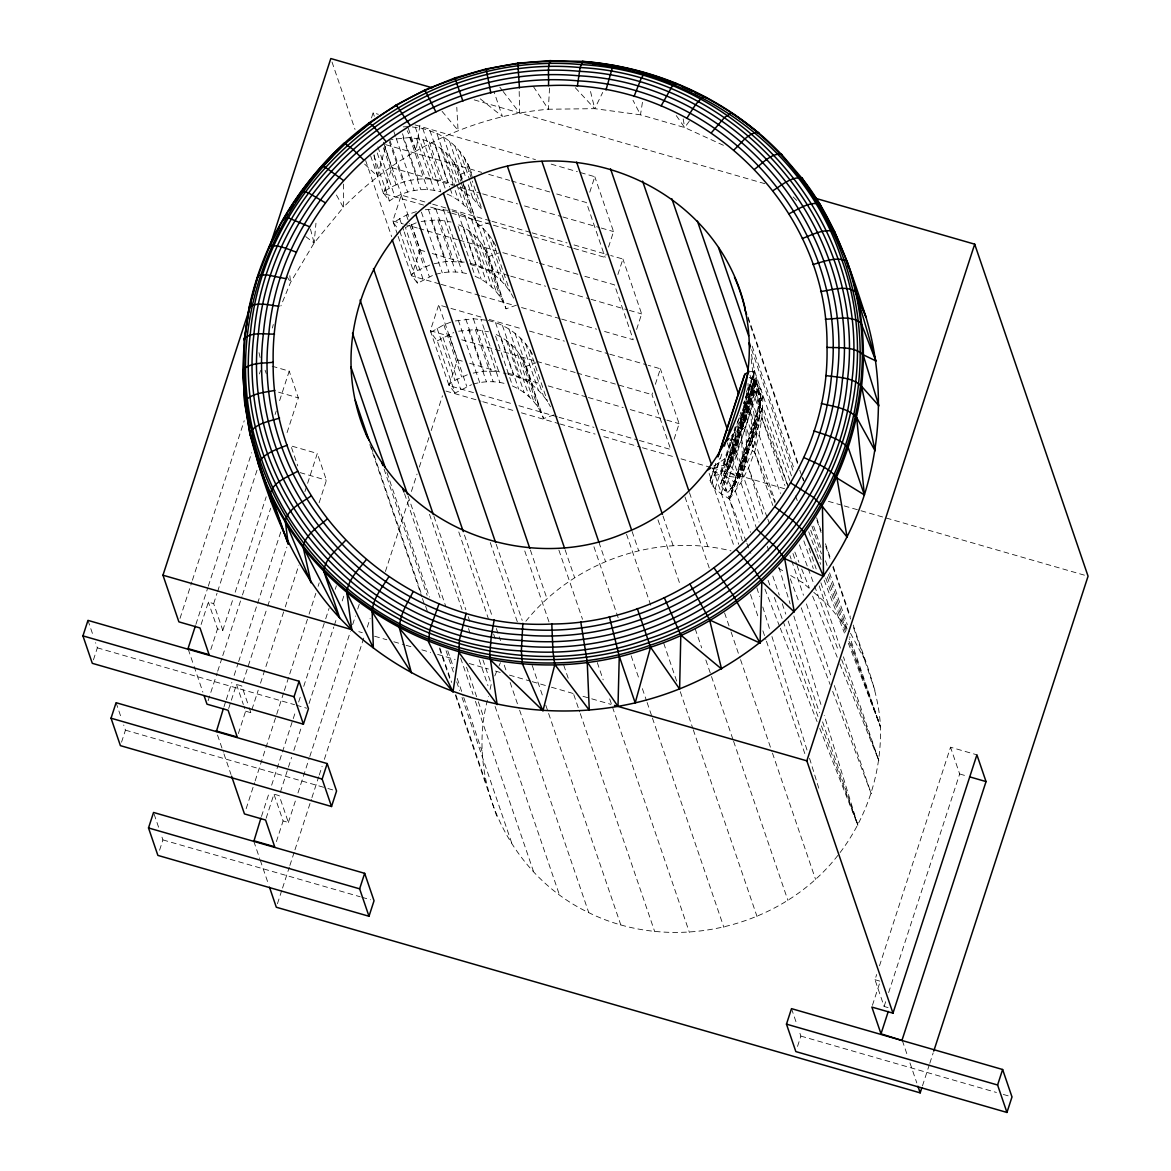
<?xml version="1.0" encoding="UTF-8"?>
<svg xmlns="http://www.w3.org/2000/svg" width="1171" height="1171" viewBox="0 0 1171 1171"><rect width="100%" height="100%" fill="white"/><g stroke="black" fill="none" stroke-linecap="round" stroke-linejoin="round"><path stroke-width="0.75" stroke-dasharray="5 3.75" d="M343.571 184.067L343.337 207.384L314.121 242.997L290.598 282.313L280.894 305.938M742.37 540.841L729.474 499.08L740.906 482.628L748.503 467.858L754.578 452.035L759.086 435.231L761.882 418.032L763.038 395.739L754.519 370.797L750.933 351.461M837.88 855.401C780.676 928.72 672.213 953.853 588.75 912.633C510.234 875.44 464.258 780.574 488.453 696.408M840.105 852.547C867.316 816.626 881.69 771.879 880.46 726.84C878.821 691.197 864.022 658.512 853.235 625.036M549.521 88.045L548.365 109.24C471.079 115.988 397.335 151.849 343.337 207.384L335.345 193.039M754.3 380.487L758.413 387.396L724.834 490.722L732.138 487.736L760.213 413.114L760.974 389.694L756.173 380.194L756.598 376.842L754.3 380.487L720.721 483.813L721.775 487.004L727.411 493.02C754.051 462.969 766.01 419.394 756.173 380.194L725.083 475.924L720.721 483.813M305.733 236.601L314.121 242.997L315.965 223.222M746.19 541.544L729.474 499.08L720.955 474.123L738.389 438.525L749.001 405.898L752.28 389.884L754.519 370.797L748.43 372.071M755.69 383.898L756.173 380.194L761.062 398.726L743.219 470.757L736.574 451.303L741.053 430.357L755.69 383.898L760.213 413.114L753.963 394.803L755.69 383.898L727.22 471.532L721.687 481.252L755.266 377.926L725.083 475.924L732.138 487.736L761.062 398.726L758.413 387.396L760.974 389.694M419.891 125.238L416.115 150.444L407.259 130.742M642.44 102.301L640.493 114.817L684.654 127.551L724.586 145.819M727.22 471.532C739.267 447.205 749.118 421.604 753.963 394.803L727.22 471.532L739.223 477.709L760.784 405.854L756.173 380.194M490.049 689.426L491.249 684.201L482.979 659.976M272.419 328.012L273.282 324.484M787.439 484.574L761.882 418.032L749.103 449.079L740.906 482.628L756.261 527.623M364.649 164.116L377.589 176.309L385.947 144.721M713.798 466.058L731.29 454.48L754.314 370.812L743.687 403.541L754.314 370.812L743.409 407.201M760.213 413.114L754.914 389.182L741.053 430.357L732.973 459.413L739.223 477.709L725.083 475.924L756.598 376.842M741.155 412.734L744.375 422.145L739.97 422.248L754.519 370.797M712.963 468.4L726.283 464.389L742.897 408.942M725.083 475.924L735.725 482.964L752.031 434.719L759.101 421.867L752.441 402.487L741.053 430.357L730.089 465.56L739.223 477.709M246.144 808.722L254.575 782.667M255.146 780.925L283.806 692.31M284.363 690.583L308.544 615.873M309.1 614.131L315.848 593.287M318.088 586.334L319.215 582.865M266.124 818.295L273.941 794.128L279.225 795.651L288.373 822.466L283.104 820.944L273.941 794.128M280.352 792.182L291.594 757.403M293.848 750.45L301.723 726.108M309.042 703.508L333.794 626.997M334.35 625.27L336.604 618.303M342.225 600.928L344.479 593.96M775.056 502.901L754.578 452.035L749.103 449.079L729.474 499.08C722.331 494.03 712.641 489.668 710.124 480.564L711.28 477.563L714.866 475.411L720.955 474.123L740.965 412.133M93.431 659.873L97.339 647.826L95.583 642.674M121.535 742.194L125.443 730.148L123.687 724.995M180.012 618.39L191.839 581.987M192.395 580.245L244.227 420.74M259.435 373.93L260.562 370.46M195.908 624.333L207.735 587.93M208.292 586.188L251.677 452.694M201.105 624.494L208.379 602.114L213.664 603.636L222.797 630.379L217.513 628.871L208.379 602.114M213.664 603.636L217.045 593.229M217.616 591.487L257.635 468.298M275.112 414.505L276.239 411.036M279.62 400.628L289.208 371.134L269.418 365.425M371.47 117.978L373.139 112.811L378.379 114.319M210.809 649.524L217.513 628.871M222.797 630.379L232.941 599.157M235.195 592.219L266.212 496.782M287.071 432.597L298.342 397.891L289.208 371.134M159.563 850.234L162.915 839.9L161.159 834.762M208.116 700.712L217.133 672.974M217.689 671.232L222.197 657.37M222.753 655.628L241.914 596.683M242.47 594.956L270.647 508.258M423.624 205.086L383.488 193.522L391.875 167.687L384.849 147.107M224.012 706.655L225.696 701.458M226.266 699.716L231.887 682.386M234.141 675.447L238.094 663.313M238.65 661.586L280.908 531.546M228.652 708.543L236.498 684.435L241.768 685.957L248.618 706.011M242.895 682.473L267.134 607.881M267.705 606.139L286.866 547.15M304.914 491.63L317.312 453.455L290.92 445.844M397.54 234.683L392.856 220.953L401.243 195.118L430.913 203.681M238.357 733.573L245.632 711.178L243.919 706.172M245.632 711.178L250.901 712.7L258.235 690.143M260.489 683.205L284.729 608.598M285.285 606.871L298.825 565.227M319.112 502.769L326.446 480.212L317.312 453.455M439.52 283.894L411.592 275.844L419.979 250.009L411.197 224.276M261.484 816.421L269.374 792.138M271.628 785.214L295.839 710.651M298.664 701.985L300.918 695.047M303.728 686.382L325.143 620.498M325.699 618.771L329.08 608.364M335.272 589.291L336.399 585.822M473.494 392.636L449.064 385.596L430.328 330.72L438.715 304.884L449.196 307.9M276.385 841.612L283.104 820.944M288.373 822.466L295.707 799.91M297.961 792.972L309.232 758.266M309.803 756.525L350.392 631.608M352.647 624.67L355.457 615.99M357.711 609.052L359.409 603.841M277.439 903.749L281.962 889.828M282.533 888.086L289.31 867.213M289.881 865.471L294.404 851.566M294.96 849.824L311.354 799.369M311.925 797.641L318.702 776.754M319.273 775.026L322.098 766.317M324.352 759.364L364.488 635.853M367.313 627.158L370.138 618.464M385.405 571.492L409.147 498.422M411.402 491.469L417.052 474.065M419.32 467.112L428.923 437.544M431.191 430.577L442.492 395.783M449.064 385.596L457.466 359.76L438.715 304.884M589.774 192.22L594.809 176.719L579.103 172.181M573.731 248.369L605.144 257.43L606.271 253.975M608.51 247.096L613.545 231.595L594.809 176.719M617.878 274.526L622.913 259.04L610.691 255.512M636.614 329.417L641.649 313.916L622.913 259.04M639.307 440.442L670.734 449.503L651.984 394.627L653.111 391.173M655.35 384.293L660.385 368.792L648.163 365.264M674.086 439.169L679.121 423.668L660.385 368.792M710.124 480.564L715.715 463.335M711.28 477.563L716.315 462.062M711.397 484.311L719.799 458.476M714.866 475.411L722.141 453.016M715.086 488.702L735.227 426.712M746.425 392.256L748.664 385.376L763.038 395.739L791.786 476.787M720.75 474.153L739.765 415.588M726.283 464.389L753.656 380.107L750.962 356.935M721.775 487.004L755.354 383.664M721.073 493.62L754.651 390.294M762.775 395.578L729.196 498.919L749.103 449.079M789.854 480.505L762.804 406.937L735.403 491.22L750.479 532.322M797.524 1046.42L800.876 1036.086L799.12 1030.934M888.072 1007.616L884.12 1006.475L874.986 979.717L876.669 974.521M879.494 965.841L950.53 747.215L976.907 754.827M872.424 1005.347L879.699 982.967M884.12 1006.475L885.803 1001.264M888.628 992.598L959.664 773.972L950.53 747.215M922.455 1085.912L929.232 1065.039M929.803 1063.297L933.185 1052.861M763.038 395.739L729.196 498.919L762.804 406.937M739.97 422.248L752.28 389.884L749.411 381.497M494.777 675.916L498.304 667.631M499.007 665.977L500.412 662.669M741.053 430.357L750.596 410.377L756.583 434.836L752.031 434.719L753.041 447.527L745.912 426.654L741.053 430.357L743.219 470.757M533.464 86.654L548.365 109.24L594.722 108.669L602.714 92.407M676.267 115.592L684.654 127.551L689.821 120.452M525.867 621.216C573.717 561.641 656.565 532.395 730.982 550.868M731.421 436.022L744.375 422.145M412.294 126.951L422.731 128.444L436.842 133.362L454.655 185.501C431.792 174.523 403.336 177.45 382.932 192.395L389.445 200.973C404.039 190.375 423.448 186.862 440.808 191.854L423.009 139.715L409.791 137.505L391.407 139.525M416.408 211.585L406.381 215.04L393.236 222.578L398.667 229.721M429.859 265.027L417.403 270.589L411.05 274.702L417.549 283.294L432.48 275.507M450.952 322.113L443.853 324.791L430.723 332.33L437.222 340.922L455.021 393.046L471.547 384.688M467.331 374.779L454.875 380.355L448.522 384.469L455.021 393.046M437.222 340.922L453.748 332.564M416.261 222.797L405.429 227.511L423.229 279.635M743.058 408.372L749.001 405.898L748.006 383.4M423.009 139.715C439.959 144.56 454.304 157.661 460.159 174.362L470.64 170.673L472.367 175.723M457.612 168.331L477.958 226.486L488.439 222.812M516.543 305.133L506.062 308.807C500.925 294.272 489.39 282.343 475.206 276.385L457.407 224.261C471.591 230.204 483.125 242.134 488.263 256.683L498.744 252.995M554.015 414.885L543.534 418.574C538.397 404.024 526.877 392.095 512.678 386.152L494.879 334.013C509.063 339.971 520.597 351.9 525.735 366.435L536.216 362.747M434.207 263.724L446.122 261.44L464.184 262.128M455.358 320.956L473.347 318.746L486.829 320.269M473.157 373.095L483.594 371.192L498.685 371.368L480.886 319.229M421.15 221.451L437.895 219.826L451.113 222.036M435.656 274.365C446.458 271.233 458.081 271.13 468.912 274.175M458.622 331.203L475.367 329.593L488.585 331.803M473.128 384.117C483.93 380.985 495.553 380.882 506.384 383.927M730.045 440.34L738.389 438.525M425.322 209.755L435.875 208.98L449.342 210.502M403.234 126.863L407.771 126.658M575.283 87.723L594.722 108.669L640.493 114.817L632.999 100.282M474.211 99.886L764.853 183.686M415.032 124.887L535.469 159.607M551.175 164.13L577.347 171.683M385.698 144.677L481.691 172.357M488.673 174.362L509.619 180.407M511.361 180.905L549.755 191.985M556.737 193.991L586.408 202.554L605.144 257.43M391.875 167.687L452.972 185.296M459.954 187.316L480.9 193.347M482.642 193.859L517.553 203.915M524.535 205.935L561.187 216.503M562.929 217.001L599.581 227.569M601.323 228.067L613.545 231.595M432.67 204.178L450.118 209.214M451.86 209.711L490.268 220.792M492.01 221.29L530.404 232.356M532.146 232.868L567.057 242.924M574.039 244.944L608.949 255M452.269 211.175C471.02 215.757 487.458 228.857 495.919 246.232M430.606 207.106L449.81 212.639M451.552 213.137L491.703 224.715M493.445 225.227L531.839 236.293M533.581 236.791L571.99 247.871M392.856 220.953L403.322 223.983M405.078 224.481L417.286 228.008M419.028 228.506L457.437 239.572M459.178 240.084L495.831 250.653M502.813 252.658L537.723 262.728M539.465 263.226L577.859 274.292M584.841 276.312L614.512 284.86L633.248 339.751L603.577 331.188M470.069 263.314C488.819 267.881 505.257 280.996 513.718 298.356M419.979 250.009L425.219 251.516M432.201 253.522L463.614 262.582M470.596 264.602L509.004 275.668M510.746 276.166L545.657 286.236M552.639 288.242L589.291 298.81M591.033 299.322L627.685 309.891M629.427 310.388L641.649 313.916M441.262 284.392L479.656 295.458M481.413 295.97L514.567 305.529M521.549 307.534L559.943 318.614M561.699 319.112L596.595 329.183M450.937 308.412L482.35 317.458M489.332 319.478L522.5 329.036M529.482 331.056L564.393 341.112M571.375 343.132L608.027 353.701M609.769 354.198L646.421 364.767M488.307 320.517C507.087 324.865 523.964 337.409 532.673 354.711M430.328 330.72L454.758 337.76M461.74 339.78L535.045 360.902M536.801 361.415L575.195 372.48M576.937 372.993L651.984 394.627M507.541 373.066C525.779 377.56 541.968 390.045 550.487 406.835M457.466 359.76L462.691 361.268M469.673 363.288L506.326 373.856M508.068 374.354L541.236 383.912M548.218 385.932L586.612 396.998M588.354 397.511L623.265 407.567M630.247 409.587L665.157 419.642M666.899 420.155L679.121 423.668M480.476 394.656L511.903 403.717M518.885 405.722L557.279 416.788M559.021 417.3L593.931 427.356M600.913 429.376L637.566 439.945M445.946 391.07L481.032 401.199M482.789 401.697L514.362 410.801M521.388 412.821L558.23 423.448M559.972 423.961L595.073 434.075M603.841 436.593L640.683 447.22M642.44 447.732L674.013 456.836M681.039 458.856L710.856 467.449M712.612 467.961L784.541 488.702M828.409 501.349L842.447 505.389M844.203 505.901L1086.307 575.708M278.552 392.183L298.342 397.891M300.054 472.601L326.446 480.212M959.664 773.972L967.905 776.358M358.794 631.667L362.307 632.677M374.559 636.219L386.825 639.747M393.822 641.767L404.332 644.797M406.088 645.309L411.343 646.816M421.853 649.846L430.606 652.379M437.603 654.399L455.124 659.449M469.132 663.489L488.395 669.036M495.406 671.056L500.661 672.578M509.414 675.096L530.434 681.156M532.176 681.654L549.697 686.704M551.439 687.216L575.956 694.286M582.968 696.306L589.964 698.326M591.721 698.824L610.984 704.386M97.339 647.826L294.594 704.693M296.322 705.191L306.714 708.192M125.443 730.148L326.167 788.01M327.895 788.507L336.56 791.01M874.986 979.717L880.255 981.239M162.915 839.9L360.17 896.766M361.912 897.279L370.563 899.767M800.876 1036.086L996.433 1092.47M1003.342 1094.461L1011.993 1096.949M712.832 471.489L720.955 474.123M447.102 194.079C459.252 199.216 469.512 208.643 475.411 220.47M436.842 133.362C452.416 140.798 464.887 154.382 470.64 170.673M458.564 187.638L472.806 198.206L482.042 209.638L472.279 181.051M778.378 568.096L784.541 571.799M790.703 575.517L803.028 582.924L812.44 591.165M749.191 377.384L753.656 380.107M480.242 98.818L502.461 116.529L494.206 92.333M723.019 480.169L732.138 487.736M813.786 592.336L828.585 605.29L849.678 631.696M793.162 196.933L798.022 201.734M442.096 111.377L458.051 130.362L456.792 107.293M499.797 87.122L502.008 90.006M503.106 91.44L519.675 113.002L519.177 91.25M286.807 276.356L290.598 282.313L289.764 275.141M850.512 633.262L865.647 661.381M794.86 552.068L798.959 562.241M801.696 569.033L809.205 587.681M812.615 596.156L837.206 657.194M839.929 663.972L878.85 760.623L843.413 656.814M746.864 543.242L750.874 553.429M764.912 589.101L779.623 626.47M780.296 628.168L817.08 721.599M819.744 728.391L857.86 825.218L824.252 715.393M824.121 580.113L844.423 632.999M848.36 643.23L880.46 726.84L849.736 636.848M767.137 517.333L748.503 467.858L763.433 516.674M767.781 519.046L769.713 524.169M790.279 578.767L798.622 600.943M801.198 607.778L830.122 684.552M832.683 691.373L871.253 793.748L834.118 685.02M795.519 495.889L797.407 501.027M808.737 531.824L816.275 552.346M816.904 554.059L820.681 564.32M825.716 578.006L845.857 632.75M849.004 641.298L880.46 726.84L849.268 638.883M759.086 435.231L780.515 493.459M799.427 544.837L807.624 567.101M808.253 568.813L813.933 584.227M814.562 585.939L838.509 651.017M841.671 659.58L878.85 760.623M768.059 580.289L769.947 585.427M774.338 597.415L782.506 619.679M783.136 621.391L818.295 717.311M821.442 725.874L857.86 825.218L822.423 721.409M810.742 530.243L821.134 559.562M827.253 576.805L846.209 630.261M748.079 317.019L797.7 462.384M803.013 477.958L804.784 483.14M816.611 517.758L821.339 531.605M825.467 543.71L830.781 559.284M833.152 566.208L850.278 616.385M747.801 317.912L799.208 468.459M799.793 470.186L801.564 475.382M802.164 477.109L803.335 480.578M816.934 520.378L821.061 532.483M825.789 546.33L829.932 558.435M832.874 567.101L850.6 619.005M853.557 627.656L876.01 693.422M752.192 346.177L794.143 469.044M813.64 526.145L821.31 548.643M825.453 560.763L827.224 565.944M829.58 572.868L847.306 624.787M751.665 349.602L793.616 472.455M811.927 526.101L821.383 553.795M828.468 574.551L847.38 629.925M750.011 375.144L788.405 487.619M809.088 548.174L816.172 568.945M820.9 582.792L828.585 605.29M761.882 418.032L784.921 485.511M803.833 540.885L813.289 568.564M819.188 585.866L840.456 648.163M743.351 408.152L775.261 501.598M792.987 553.517L796.529 563.895M797.114 565.622L803.028 582.924M754.578 452.035L772.845 505.535M789.927 555.581L791.113 559.035M791.698 560.763L803.482 595.278M806.424 603.914L831.176 676.399M730.631 438.993L758.984 522.061M767.254 546.286L769.625 553.195M727.279 442.74L731.29 454.48M772.801 576.059L779.301 595.102M782.257 603.753L785.8 614.131M788.156 621.054L819.466 712.758M712.729 468.18L738.725 544.325M709.143 473.377L734.554 547.779M750.494 594.502L758.179 617M762.907 630.832L765.863 639.498M766.449 641.225L806.029 757.154M902.343 1040.595L907.613 1056.037M909.955 1062.887L916.805 1082.941M689.456 492.654L707.782 546.286M685.006 496.987L709.231 567.935M724.586 612.931L730.499 630.232M731.085 631.959L739.955 657.912M740.54 659.654L771.85 751.358M772.45 753.085L815.572 879.406M663.02 516.045L673.062 545.452M657.97 519.807L680.424 585.559M695.193 628.812L701.692 647.856M705.835 659.961L733.002 739.56M733.602 741.302L787.951 900.499M632.091 531.473L638.59 550.502M791.508 1008.641L796.778 1024.083M626.514 534.239L651.325 606.915M663.737 643.26L676.736 681.332M680.278 691.71L692.69 728.055M693.276 729.782L757.081 916.673M598.923 542.246L605.422 561.275M467.815 163.911L472.982 179.046M464.243 157.5L471.708 179.368M492.347 239.821L510.146 291.96M529.819 349.587L547.618 401.712M459.954 151.527L469.717 180.129M470.288 181.812L477.753 203.666M488.058 233.849L505.857 285.987M525.53 343.615L543.329 395.739M593.931 546.755L618.156 617.703M631.154 655.76L639.425 679.985M642.381 688.636L646.509 700.756M647.109 702.483L651.837 716.33M652.423 718.057L723.912 927.447M455.007 146.068L465.912 178.021M468.21 184.755L472.806 198.206M483.111 228.389L500.91 280.528M520.583 338.156L538.382 390.28M449.459 141.179L462.662 179.866M464.96 186.599L467.258 193.317M477.563 223.5L495.362 275.639M515.035 333.267L532.834 385.405M460.159 174.362L462.457 181.081M463.028 182.764L477.958 226.486M488.263 256.683L506.062 308.807M525.735 366.435L543.534 418.574M485.716 250.653L503.515 302.791M523.188 360.419L540.987 412.543M454.363 162.667L460.686 181.168M461.257 182.837L472.162 214.791M482.467 244.973L500.266 297.112M519.939 354.74L537.738 406.879M443.385 136.934L468.254 209.536M471.489 219.255L496.358 291.857M508.961 329.007L533.83 401.624M445.917 152.64L456.251 182.925M456.822 184.594L463.716 204.779M474.021 234.961L491.82 287.1M511.493 344.728L529.292 396.867M464.96 215.684L482.759 267.822M502.432 325.436L520.231 377.574M440.838 148.439L452.899 183.759M455.197 190.492L458.637 200.578M468.942 230.76L486.741 282.899M506.414 340.527L524.213 392.651M435.275 144.853L449.62 186.906M450.206 188.59L453.075 196.991M463.379 227.174L481.179 279.313M500.851 336.941L518.651 389.065M429.933 130.523L447.732 182.661M458.037 212.844L475.836 264.983M495.509 322.596L513.308 374.735M429.303 141.94L445.375 189.029M422.731 128.444L440.53 180.583M565.095 549.77L574.551 577.449M415.31 127.156L433.109 179.295M443.414 209.477L461.213 261.601M558.874 550.063L582.514 619.283M597.283 662.537L603.182 679.853M609.681 698.882L689.441 932.497M416.466 138.237L434.265 190.375M444.57 220.558L462.369 272.697M482.057 330.31L499.856 382.449M408.342 128.342L425.571 178.797M435.875 208.98L453.675 261.118M473.347 318.746L491.147 370.885M409.791 137.505L427.591 189.643M437.895 219.826L455.695 271.965M475.367 329.593L493.167 381.717M402.502 133.714L418.018 179.119M428.323 209.302L446.122 261.44M465.795 319.068L483.594 371.192M403.044 137.549L420.843 189.687M431.148 219.87L448.947 272.009M468.62 329.622L486.419 381.761M393.866 131.474L395.578 136.524M396.164 138.207L414.139 190.492M421.399 212.112L442.243 272.799M458.285 320.195L479.715 382.566M530.39 550.077L546.93 598.542M389.753 139.905L407.552 192.044M389.387 141.808L403.175 182.164M524.754 550.97L548.979 621.918M563.749 665.172L568.477 679.019M573.79 694.593L579.689 711.895M580.289 713.622L654.721 931.662M383.385 142.203L401.185 194.327M411.489 224.51L429.289 276.649M448.961 334.277L466.761 386.415M373.139 112.811L374.31 116.236M401.243 195.118L408.855 217.425M383.429 147.853L396.061 184.857M406.381 215.04L409.25 223.441M409.821 225.125L424.18 267.164M443.853 324.791L461.652 376.93M377.896 146.873L395.125 197.328M442.901 337.263L460.701 389.401M377.238 152.962L389.299 188.268M399.604 218.45L403.629 230.233M404.2 231.917L417.403 270.589M437.076 328.217L454.875 380.355M373.93 155.567L389.445 200.973M399.75 231.155L417.549 283.294M370.607 155.787L383.488 193.522M398.125 236.396L411.592 275.844M332.008 62.004L355.033 129.454M365.659 160.573L391.641 236.659M496.211 544.281L522.207 620.425M490.254 542.554L518.021 623.88M532.19 665.406L542.832 696.555M545.788 705.205L620.82 924.973M464.463 535.059L492.23 616.385M496.358 628.505L500.5 640.61M458.769 531.941L488.307 618.464M493.62 634.038L495.992 640.961M504.262 665.187L506.033 670.368M510.161 682.488L519.031 708.44M519.617 710.168L588.75 912.633M433.943 516.338L465.853 609.784M468.21 616.707L470.581 623.631M429.508 514.318L462.003 609.505M468.488 628.534L470.859 635.458M479.129 659.683L487.985 685.635M495.084 706.406L559.475 895.025M408.02 495.831L445.829 606.578M466.512 667.148L477.739 700.024M478.324 701.751L483.652 717.325M404.537 493.694L441.16 600.986M460.657 658.087L473.069 694.432M475.426 701.356L533.917 872.658M386.928 472.513L429.464 597.108M447.776 650.754L453.689 668.056M457.232 678.433L463.13 695.735M463.731 697.477L482.042 751.109M384.029 469.015L427.166 595.336M446.063 650.71L453.748 673.208M456.705 681.859L459.661 690.509M462.018 697.433L512.825 846.252M371.28 447.102L420.916 592.453M425.644 606.3L428 613.223M439.813 647.826L451.64 682.444M455.768 694.549L486.492 784.541M369.831 444.526L421.823 596.8M422.424 598.527L424.195 603.724M439.549 648.719L450.191 679.868M455.504 695.442L496.855 816.568M265.1 370.212L266.241 373.564M291.491 447.512L293.775 454.202M294.345 455.885L297.771 465.912M249.189 707.694L250.901 712.7M236.498 684.435L243.348 704.488M188.253 649.29L193.522 664.733M194.108 666.445L202.89 692.163M217.528 735.051L223.383 752.192M223.968 753.904L230.994 774.485M253.829 841.378L259.684 858.519M260.269 860.231L268.335 883.842M87.971 620.381L93.241 635.824M116.075 702.702L121.345 718.145M154.133 814.182L158.817 827.897M756.876 587.827L759.569 596.522M762.789 606.959L769.786 629.588M771.938 636.541L807.405 751.401M809.556 758.354L819.232 789.678M778.905 567.218L790.118 603.826M793.85 616.034L821.061 704.942M310.461 229.092L314.121 242.997M590.521 91.499L594.722 108.669M259.011 352.676L260.591 359.731M741.536 439.052L746.878 463.394L745.912 426.654M683.191 118.886L684.654 127.551M374.061 154.689L377.589 176.309M752.441 402.487L756.583 434.836M750.596 410.377L753.041 447.527"/><path stroke-width="1.5" d="M548.379 85.629C693.188 78.12 829.112 200.329 827.004 347.348C830.268 494.806 697.594 623.177 551.804 624.011C406.996 631.506 271.072 509.297 273.18 362.293C269.916 214.835 402.59 86.464 548.379 85.629C549.287 81.019 546.842 61.448 550.985 61.551M773.109 190.551C781.745 185.281 791.054 176.572 801.784 177.933L802.677 179.061C834.528 219.445 850.453 268.862 865.984 317.121C883.183 374.998 882.392 437.325 864.374 494.909C830.707 598.088 740.467 678.243 635.194 702.863C545.32 723.795 446.985 703.859 373.344 647.9C304.079 596.829 270.955 514.611 249.95 433.914L244.68 401.39L242.792 369.977C250.433 362.293 263.138 363.449 273.18 362.293M278.874 306.158C269.389 305.441 257.532 301.357 249.16 307.212L244.271 339.853L249.16 307.212C264.88 233.673 308.763 167.233 369.275 122.779L373.944 126.892L385.947 141.428M242.792 369.977L244.666 402.883L249.95 433.914L271.672 502.286L269.696 493.518M664.294 597.708L680.805 635.077L679.604 689.031L650.564 647.212L637.287 608.525M609.344 616.575L619.269 656.228L617.995 706.406L587.227 662.025L580.743 621.757M690.026 584.212L709.641 619.971L760.067 643.084L761.853 581.504L754.812 570.745L736.647 549.872M367.474 437.603C322.23 337.907 374.178 218.099 474.255 177.128C582.28 129.483 718.277 191.356 745.122 308.368M279.591 418.091C269.374 421.297 256.625 423.199 249.95 432.377L258.542 464.184C309.715 621.567 497.777 703.405 650.564 647.212C805.633 597.649 903.661 417.505 847.262 261.923L834.499 231.565L819.598 203.886L801.784 177.933M522.851 623.323L521.358 650.944L522.398 663.781L542.949 710.738L554.82 664.557L552.975 651.705L551.804 624.011M577.332 86.317L580.084 67.537L582.865 61.39C657.751 67.186 730.367 100.355 782.096 155.084L781.233 154.001C770.708 153.562 762.584 163.267 754.724 169.136M413.129 591.692C407.362 603.182 399.457 615.112 399.501 628.344L453.001 691.856L458.9 652.379L459.442 639.834L466.16 613.15M518.577 64.083L517.831 63.19L519.441 87.884M494.206 619.693L491.22 636.687L489.741 654.97L497.163 704.591L458.9 652.379M605.993 89.947L612.126 68.547L614.131 65.503L615.507 66.396M249.145 308.544L256.903 279.547M286.207 278.742L266.505 274.79L258.308 275.58C221.202 385.435 257.649 514.596 347.187 588.413C429.186 658.014 547.852 677.804 648.983 642.557C760.579 605.158 847.277 501.188 858.577 383.283C869.994 278.654 819.041 171.2 731.509 113.002L724.571 117.437L711.47 132.645M650.564 647.212L635.194 702.863L619.269 656.228M82.936 635.882L87.971 620.381L299.088 681.244L308.456 708.689L303.406 724.19L92.304 663.328L82.936 635.882L294.038 696.745L303.406 724.19M111.04 718.204L116.075 702.702L327.192 763.565L336.56 791.01L331.525 806.512L120.408 745.649L111.04 718.204L322.157 779.066L331.525 806.512M195.337 626.075L188.019 648.617L209.126 654.691L199.992 627.949L178.885 621.86L162.959 575.21L251.136 303.831M269.213 248.164L330.822 58.55L432.245 87.796M148.512 827.956L153.547 812.469L364.664 873.332L374.032 900.762L368.997 916.264L157.88 855.401L148.512 827.956L359.629 888.833L368.997 916.264M216.357 731.612L223.441 708.396M294.038 696.745L299.088 681.244M253.829 841.378L260.913 818.148M322.157 779.066L327.192 763.565M359.629 888.833L364.664 873.332M717.955 456.456L743.702 377.223L744.858 374.237L748.43 372.071L724.366 446.122M717.999 456.895L744.858 374.237M902.343 1040.595L881.002 1033.832L871.868 1007.075L892.975 1013.164L806.834 760.843L974.696 244.183L813.845 197.811M786.473 1024.142L791.508 1008.641L1002.625 1069.504L1011.993 1096.949L1006.958 1112.45L795.841 1051.587L786.473 1024.142L997.59 1085.005L1006.958 1112.45M881.002 1033.832L888.277 1011.437M892.975 1013.164L976.907 754.827L986.041 781.584L902.109 1039.907M269.476 887.179L276.312 907.232L920.186 1092.865L921.884 1087.654M933.755 1051.119L1088.064 576.205L974.696 244.183M997.59 1085.005L1002.625 1069.504M634.023 96.49L641.166 78.486L644.152 73.758L646.275 72.763M365.703 432.406C406.088 530.434 530.419 574.888 625.929 532.512C722.844 494.133 777.412 373.93 734.48 277.22M439.037 603.782L429.83 629.603L428.513 641.884L453.001 691.856M661.147 105.858L672.359 85.907L675.521 83.2L677.292 84.21M279.313 227.467L268.803 248.062L269.667 245.998C287.393 207.135 312.95 172.137 344.347 143.184L352.72 149.171L363.537 159.768M687.055 117.949C692.032 110.44 696.262 101.292 704.356 96.666L706.303 97.764L695.018 92.494M287.246 213.561L283.353 219.548L284.143 217.66L288.3 217.85L309.422 226.691M289.193 210.56L293.087 204.574M295.033 201.588L299.893 194.093M388.713 576.996C381.98 587.696 372.671 598.776 372.158 611.891L373.344 647.9L346.806 592.702C347.86 579.762 358.502 569.692 366.084 559.87M313.257 177.275L300.874 192.6L301.533 190.888L308.368 192.82L325.055 202.627M315.511 174.494L317.765 171.713M726.708 441.057L729.065 438.54M734.1 149.771C741.141 143.389 747.976 132.865 758.179 132.338L758.998 133.392C709.231 92.011 646.816 66.454 582.25 61.463M258.308 275.58L257.357 277.834L269.667 245.998C278.903 244.651 287.876 249.277 296.424 252.146M322.406 166.253L332.549 156.065M336.355 152.23L344.347 143.184M345.46 540.504C337.16 549.375 325.289 558.274 323.708 571.009L339.634 617.659L303.128 547.033C305.221 534.562 318.19 526.95 327.075 519.09M349.529 140.022L369.055 124.053L368.865 123.014L396.222 104.966L410.157 125.429M707.957 469.908L710.87 467.976M311.149 495.889C301.811 502.696 287.876 508.858 285.285 521.051L288.227 544.032L258.542 464.184M789.049 213.751C798.402 209.199 808.751 201.617 819.598 203.886L823.272 211.746M396.164 106.122L395.944 105.112L424.868 89.962L435.89 111.933M425 91.016L424.868 89.962M297.829 471.137C288.198 476.875 273.458 481.486 270.369 493.328L288.227 544.032M802.355 238.503C812.381 234.756 823.594 228.418 834.499 231.565L840.471 248.106M424.722 90.035L454.904 77.915L486.155 68.928L486.536 69.879M455.241 78.852C302.396 127.698 205.774 305.265 261.367 458.608C311.808 613.736 497.163 694.403 647.768 639.015C800.598 590.169 897.22 412.616 841.627 259.259C791.186 104.131 605.831 23.464 455.241 78.852L454.904 77.93L462.896 101.101M287.276 445.112C277.146 449.371 264.661 452.767 258.528 462.589C309.627 619.708 497.368 701.429 649.92 645.323C804.74 595.834 902.607 415.983 846.296 260.665C835.435 256.683 823.506 261.675 812.908 264.529M820.593 291.55C831.703 290.159 846.179 284.729 855.855 292.179L865.984 317.121L858.694 298.751M490.839 93.065L486.155 68.928M486.009 68.957L518.138 63.132M274.878 390.382C264.69 392.548 251.867 392.929 244.68 401.39L246.276 408.094M825.306 319.244C836.826 318.893 851.624 315.189 861.139 323.211L875.893 360.931L863.042 354.681C853.732 346.104 838.817 348.094 827.004 347.348M517.831 63.19L550.502 60.614M550.033 60.687L582.865 61.39L583.407 62.326M274.526 334.116C264.705 334.306 252.321 331.656 244.285 338.463L242.763 371.412L244.315 378.526M825.657 375.525C837.646 377.428 852.488 377.15 861.534 386.24L878.953 405.839L863.042 354.681M592.321 63.454L595.893 63.907M601.235 64.595L604.807 65.049M610.15 65.722L613.721 66.176M731.509 113.002L733.646 114.216M821.31 403.483C833.313 406.571 847.906 407.962 856.66 417.549L875.088 450.835L861.534 386.24M638.18 71.694L645.162 73.319M969.559 776.827L986.041 781.584M162.959 575.21L351.798 629.661L346.806 592.702M614.482 705.396L806.834 760.843M216.123 730.924L237.23 737.013L228.096 710.255L206.989 704.181L204.061 695.603M253.595 840.69L274.702 846.779L265.568 820.022L244.461 813.933L231.58 776.197M813.977 430.899C825.862 435.202 840.017 438.217 848.448 448.259L864.374 494.909L837.002 478.031C828.936 467.551 815.353 463.013 803.76 457.48M646.919 73.729L675.608 83.624M757.022 529.394L777.046 548.379L784.658 558.582L823.535 576.41L822.452 506.56L813.889 497.66L790.762 482.95M682.122 86.478L691.798 90.987M775.129 506.999L793.133 520.671L804.038 531.795L823.535 576.41M343.162 180.246L325.143 167.131L321.674 165.975L321.147 167.526M680.805 635.077L721.541 668.963L709.641 619.971M761.853 581.504L794.319 612.009L784.658 558.582M490.298 659.697L542.949 710.738M781.233 154.001L802.677 179.061L804.726 183.993M822.452 506.56L847.072 537.079L837.002 478.031M714.237 568.213L732.709 594.502L760.067 643.084M554.82 664.557L589.291 710.153L587.227 662.025M372.158 611.891L411.416 672.813L399.501 628.344M249.95 433.914L252.307 438.832M323.708 571.009L351.798 629.661M285.285 521.051L311.062 582.777L303.128 547.033M744.844 309.261L746.63 314.457M718.511 247.549L748.65 335.799M697.433 221.129L748.825 371.675M671.861 198.777L738.623 394.32M642.601 181.154L727.674 430.343M610.53 168.829L711.558 464.726M917.932 1086.249L920.186 1092.865M576.615 162.14L688.87 490.912M541.895 161.305L662.42 514.318M507.438 166.355L631.506 529.746M474.255 177.128L598.923 542.246M443.399 193.303L564.51 548.043M415.764 214.381L529.79 548.35M392.226 239.733L495.611 542.554M373.476 268.569L463.277 531.605M360.097 300.039L433.358 514.611M352.486 333.164L407.435 494.103M402.751 488.512L403.936 491.966M350.89 366.962L385.157 467.317M381.673 462.091L382.858 465.546M355.34 400.38L368.924 440.179M855.855 292.179L875.893 360.931M820.52 205.057L821.208 208.555M749.952 346.192L749.294 342.679L749.923 348.021M847.262 261.923L848.067 266.973M856.66 417.549L864.374 494.909M250.199 335.14C230.511 494.147 363.186 643.099 521.358 650.944C680.19 666.05 838.202 540.856 851.99 380.37C871.692 221.378 739.003 72.426 580.831 64.581C421.999 49.475 263.987 174.655 250.199 335.14M253.931 334.438C234.507 491.278 365.396 638.224 521.417 645.953C678.097 660.854 833.972 537.357 847.57 379.053C866.994 222.212 736.105 75.266 580.084 67.537C423.404 52.636 267.53 176.133 253.931 334.438M258.367 333.969C239.25 488.322 368.06 632.926 521.593 640.537C675.784 655.204 829.185 533.669 842.578 377.867C861.695 223.529 732.885 78.925 579.338 71.314C425.146 56.647 271.76 178.182 258.367 333.969M263.387 333.764C244.607 485.35 371.119 627.363 521.9 634.843C673.34 649.232 823.989 529.878 837.133 376.872C855.913 225.286 729.416 83.273 578.62 75.793C427.181 61.39 276.532 180.744 263.387 333.764M268.818 333.808C250.418 482.452 374.457 621.713 522.325 629.047C670.822 643.157 818.558 526.13 831.439 376.081C849.853 227.437 725.815 88.176 577.947 80.843C429.45 66.732 281.713 183.759 268.818 333.808"/></g></svg>
